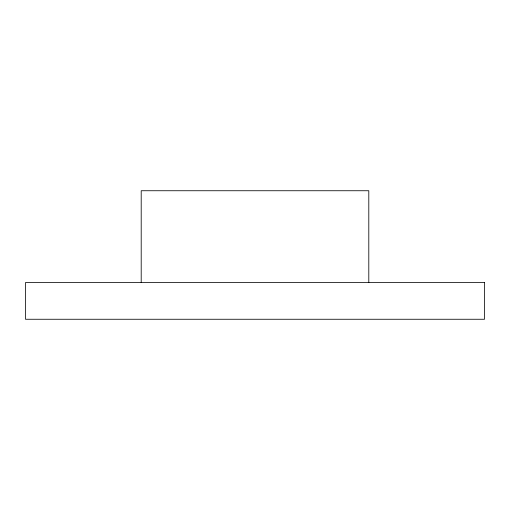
<?xml version="1.0" encoding="UTF-8"?>
<svg xmlns="http://www.w3.org/2000/svg" width="510" height="510" viewBox="0 0 510 510"><rect width="100%" height="100%" fill="white"/><g stroke="black" fill="none" stroke-linecap="round" stroke-linejoin="round"><path stroke-width="0.76" d="M368.8 282.54L368.8 190.74L141.2 190.74L141.2 282.54M484.5 282.54L25.5 282.54L25.5 319.26L484.5 319.26L484.5 282.54"/></g></svg>
